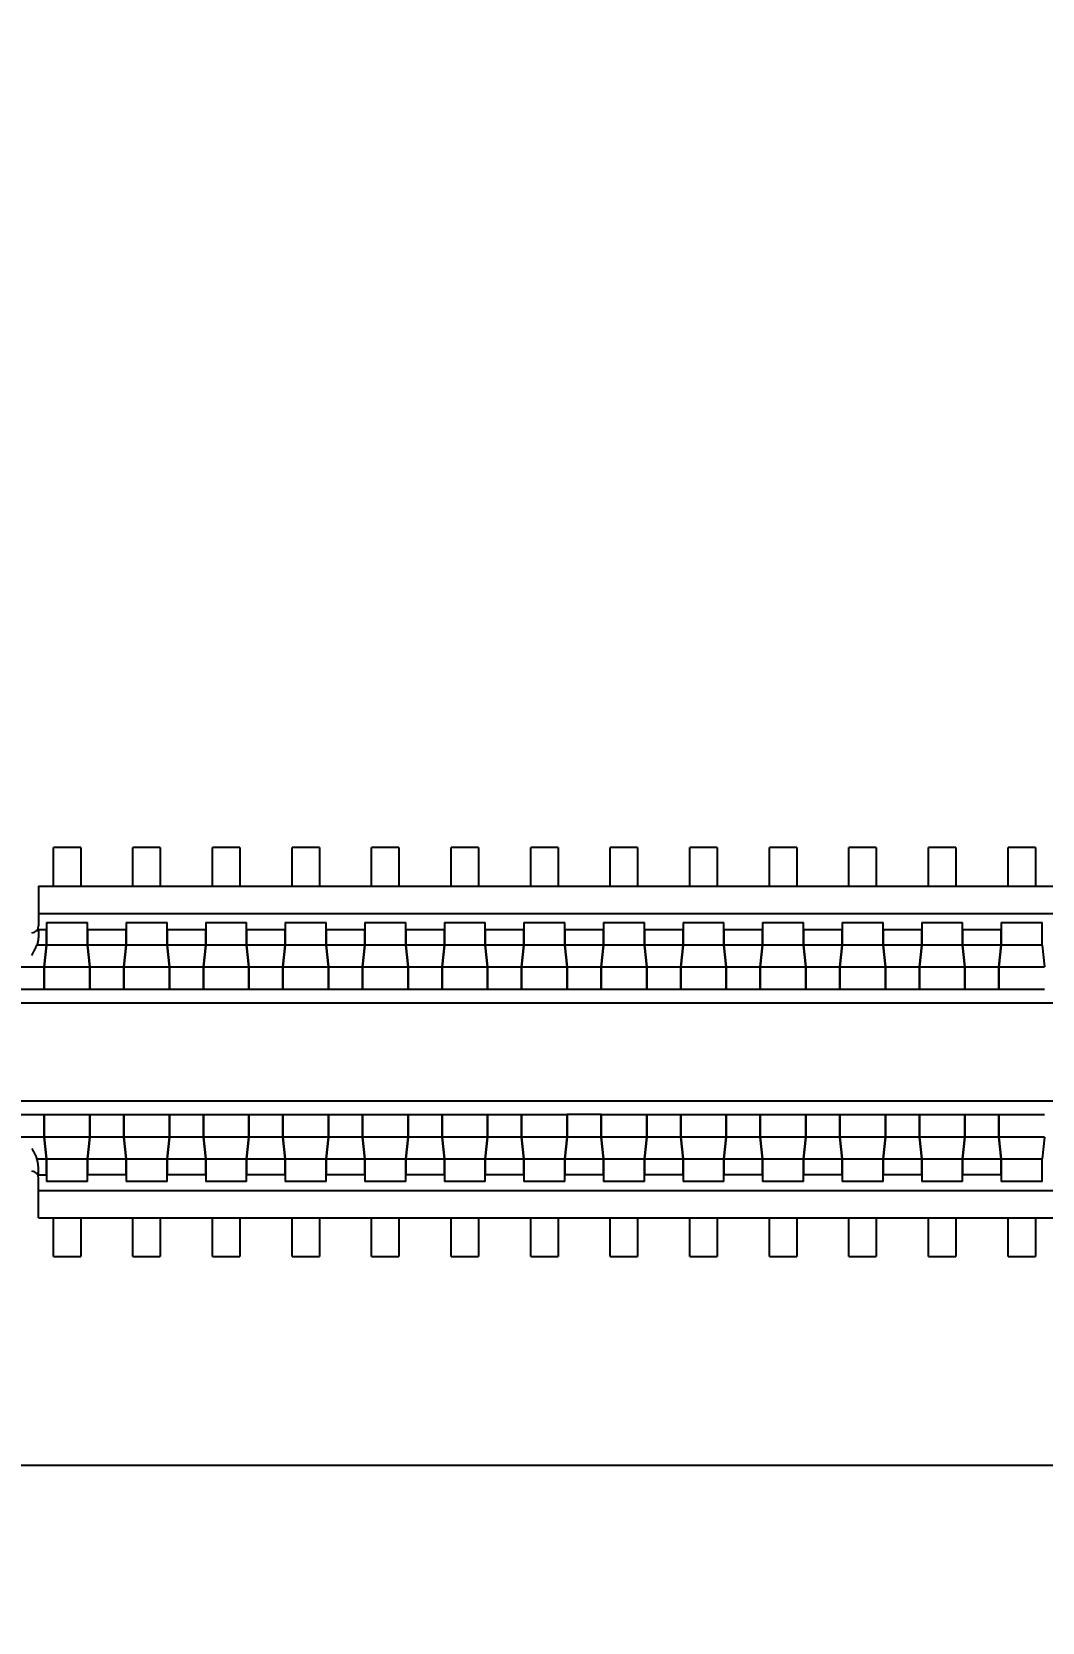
# Model space of a CAD drawing. Header units: millimetres. Extents: x 0 to 210, y 0 to 297.
# Drawn here: x 65.39 to 69.84, y 195.83 to 202.83 of the extents above; entities that cross this region are included whole.
import ezdxf

# ---------------------------------------------------------------- set-up
doc = ezdxf.new("R2010")
doc.units = ezdxf.units.MM
doc.header["$LTSCALE"] = 19.36
doc.layers.get('0').update_dxf_attribs({"linetype": 'CONTINUOUS'})
doc.layers.add('BLACK', color=7, linetype='CONTINUOUS')
doc.layers.add('INTFCLR_6624', color=7, linetype='CONTINUOUS')
doc.styles.get("Standard").update_dxf_attribs({"font": 'SIMPLEX.SHX', "width": 0.8})
doc.dimstyles.new('DIMSTYLE_1', dxfattribs={"dimtxt": 3, "dimasz": 3, "dimexe": 2, "dimexo": 0.35, "dimgap": 0.75, "dimtad": 1, "dimzin": 0, "dimdsep": 46, "dimtxsty": 'STANDARD', "dimblk": '_FILLED', "dimblk1": '_FILLED', "dimblk2": '_FILLED', "dimcen": 0.09, "dimazin": 0, "dimtp": 0.01, "dimtm": 0.01, "dimtfac": 1, "dimtofl": 0, "dimtmove": 0, "dimatfit": 3, "dimldrblk": '_FILLED', "dimfxl": 1, "dimtolj": 1, "dimtzin": 0, "dimarcsym": 0})

# ---------------------------------------------------------------- blocks, each defined once
blk = doc.blocks.new('_FILLED')
at = {"color": 0, "linetype": 'BYBLOCK'}
blk.add_solid([(0, 0), (-1, 0.1333), (-1, -0.1333)], dxfattribs=at)
blk = doc.blocks.new('*D2')
at = {"color": 2}
for p, q in [((60.9636, 215.3428), (60.9636, 186.6811)), ((73.9736, 196.671), (73.9736, 186.6811)), ((60.9636, 186.6811), (60.9636, 183.9311)), ((73.9736, 186.6811), (73.9736, 183.9311)), ((67.4686, 185.9311), (43.5554, 185.9311)), ((60.9636, 185.9311), (67.4686, 185.9311)), ((73.9736, 185.9311), (67.4686, 185.9311))]:
    blk.add_line(p, q, dxfattribs=at)
at = {"color": 2, "xscale": 3, "yscale": 3, "zscale": 3, "rotation": 180}
blk.add_blockref('_FILLED', (60.9636, 185.9311), dxfattribs=at)
at = {"color": 2, "xscale": 3, "yscale": 3, "zscale": 3}
blk.add_blockref('_FILLED', (73.9736, 185.9311), dxfattribs=at)
blk = doc.blocks.new('*D3')
at = {"color": 2}
for p, q in [((60.9636, 215.3428), (60.9636, 176.3777)), ((74.4686, 210.347), (74.4686, 176.3777)), ((60.9636, 176.3777), (60.9636, 173.6277)), ((74.4686, 176.3777), (74.4686, 173.6277)), ((60.9636, 175.6277), (43.6359, 175.6277)), ((43.6359, 175.6277), (67.7161, 175.6277)), ((79.4686, 175.6277), (67.7161, 175.6277)), ((74.4686, 175.6277), (79.4686, 175.6277))]:
    blk.add_line(p, q, dxfattribs=at)
at = {"color": 2, "xscale": 3, "yscale": 3, "zscale": 3}
blk.add_blockref('_FILLED', (60.9636, 175.6277), dxfattribs=at)
at = {"color": 2, "xscale": 3, "yscale": 3, "zscale": 3, "rotation": 180}
blk.add_blockref('_FILLED', (74.4686, 175.6277), dxfattribs=at)

msp = doc.modelspace()

# ---------------------------------------------------------------- linework, layer by layer
at = {"color": 7}
msp.add_line((73.4736, 196.521), (64.2736, 196.521), dxfattribs=at)
at = {"layer": 'BLACK', "color": 7}
for p, q in [((65.4236, 199.071), (65.4236, 198.896)), ((65.4236, 199.071), (72.3236, 199.071)), ((65.4236, 198.951), (72.3236, 198.951)), ((65.4196, 198.881), (65.4586, 198.881)), ((65.4586, 198.811), (65.4586, 198.881)), ((65.6386, 198.881), (65.6386, 198.811)), ((65.6386, 198.881), (65.8086, 198.881)), ((65.8086, 198.811), (65.8086, 198.881)), ((65.9886, 198.881), (65.9886, 198.811)), ((65.9886, 198.881), (66.1586, 198.881)), ((66.1586, 198.811), (66.1586, 198.881)), ((66.3386, 198.881), (66.3386, 198.811)), ((66.3386, 198.881), (66.5086, 198.881)), ((66.5086, 198.811), (66.5086, 198.881)), ((66.6886, 198.881), (66.6886, 198.811)), ((66.6886, 198.881), (66.8586, 198.881)), ((66.8586, 198.811), (66.8586, 198.881)), ((67.0386, 198.881), (67.0386, 198.811)), ((67.0386, 198.881), (67.2086, 198.881)), ((67.2086, 198.811), (67.2086, 198.881)), ((67.3886, 198.881), (67.3886, 198.811)), ((67.3886, 198.881), (67.5586, 198.881)), ((67.5586, 198.811), (67.5586, 198.881)), ((67.7386, 198.881), (67.7386, 198.811)), ((67.7386, 198.881), (67.9086, 198.881)), ((67.9086, 198.811), (67.9086, 198.881)), ((68.0886, 198.881), (68.0886, 198.811)), ((68.0886, 198.881), (68.2586, 198.881)), ((68.2586, 198.811), (68.2586, 198.881)), ((68.4386, 198.881), (68.4386, 198.811)), ((68.4386, 198.881), (68.6086, 198.881)), ((68.6086, 198.811), (68.6086, 198.881)), ((68.7886, 198.881), (68.7886, 198.811)), ((68.7886, 198.881), (68.9586, 198.881)), ((68.9586, 198.811), (68.9586, 198.881)), ((69.1386, 198.881), (69.1386, 198.811)), ((69.1386, 198.881), (69.3086, 198.881)), ((69.3086, 198.811), (69.3086, 198.881)), ((69.4886, 198.881), (69.4886, 198.811)), ((69.4886, 198.881), (69.6586, 198.881)), ((69.6586, 198.811), (69.6586, 198.881)), ((65.3936, 198.766), (65.3987, 198.7753)), ((65.3987, 198.7753), (65.4012, 198.78)), ((65.4586, 198.811), (65.4486, 198.716)), ((65.6486, 198.716), (65.6386, 198.811)), ((65.8086, 198.811), (65.7986, 198.716)), ((65.9986, 198.716), (65.9886, 198.811)), ((66.1586, 198.811), (66.1486, 198.716)), ((66.3486, 198.716), (66.3386, 198.811)), ((66.5086, 198.811), (66.4986, 198.716)), ((66.6986, 198.716), (66.6886, 198.811)), ((66.8586, 198.811), (66.8486, 198.716)), ((67.0486, 198.716), (67.0386, 198.811)), ((67.2086, 198.811), (67.1986, 198.716)), ((67.3986, 198.716), (67.3886, 198.811)), ((67.5586, 198.811), (67.5486, 198.716)), ((67.7486, 198.716), (67.7386, 198.811)), ((67.9086, 198.811), (67.8986, 198.716)), ((68.0986, 198.716), (68.0886, 198.811)), ((68.2586, 198.811), (68.2486, 198.716)), ((68.4486, 198.716), (68.4386, 198.811)), ((68.6086, 198.811), (68.5986, 198.716)), ((68.7986, 198.716), (68.7886, 198.811)), ((68.9586, 198.811), (68.9486, 198.716)), ((69.1486, 198.716), (69.1386, 198.811)), ((69.3086, 198.811), (69.2986, 198.716)), ((69.4986, 198.716), (69.4886, 198.811)), ((69.6586, 198.811), (69.6486, 198.716)), ((65.4486, 198.616), (65.4486, 198.716)), ((65.6486, 198.716), (65.6486, 198.616)), ((65.7986, 198.616), (65.7986, 198.716)), ((65.9986, 198.716), (65.9986, 198.616)), ((66.1486, 198.616), (66.1486, 198.716)), ((66.3486, 198.716), (66.3486, 198.616)), ((66.4986, 198.616), (66.4986, 198.716)), ((66.6986, 198.716), (66.6986, 198.616)), ((66.8486, 198.616), (66.8486, 198.716)), ((67.0486, 198.716), (67.0486, 198.616)), ((67.1986, 198.616), (67.1986, 198.716)), ((67.3986, 198.716), (67.3986, 198.616)), ((67.5486, 198.616), (67.5486, 198.716)), ((67.7486, 198.716), (67.7486, 198.616)), ((67.8986, 198.616), (67.8986, 198.716)), ((68.0986, 198.716), (68.0986, 198.616)), ((68.2486, 198.616), (68.2486, 198.716)), ((68.4486, 198.716), (68.4486, 198.616)), ((68.5986, 198.616), (68.5986, 198.716)), ((68.7986, 198.716), (68.7986, 198.616)), ((68.9486, 198.616), (68.9486, 198.716)), ((69.1486, 198.716), (69.1486, 198.616)), ((69.2986, 198.616), (69.2986, 198.716)), ((69.4986, 198.716), (69.4986, 198.616)), ((69.6486, 198.616), (69.6486, 198.716)), ((65.4486, 198.616), (65.2661, 198.616)), ((65.7986, 198.616), (65.6486, 198.616)), ((66.1486, 198.616), (65.9986, 198.616)), ((66.4986, 198.616), (66.3486, 198.616)), ((66.8486, 198.616), (66.6986, 198.616)), ((67.1986, 198.616), (67.0486, 198.616)), ((67.5486, 198.616), (67.3986, 198.616)), ((67.8986, 198.616), (67.7486, 198.616)), ((68.2486, 198.616), (68.0986, 198.616)), ((68.5986, 198.616), (68.4486, 198.616)), ((68.9486, 198.616), (68.7986, 198.616)), ((69.2986, 198.616), (69.1486, 198.616)), ((69.6486, 198.616), (69.4986, 198.616)), ((65.2661, 198.066), (65.4486, 198.066)), ((65.4486, 197.966), (65.4486, 198.066)), ((65.6486, 198.066), (65.6486, 197.966)), ((65.6486, 198.066), (65.7986, 198.066)), ((65.7986, 197.966), (65.7986, 198.066)), ((65.9986, 198.066), (65.9986, 197.966)), ((65.9986, 198.066), (66.1486, 198.066)), ((66.1486, 197.966), (66.1486, 198.066)), ((66.3486, 198.066), (66.3486, 197.966)), ((66.3486, 198.066), (66.4986, 198.066)), ((66.4986, 197.966), (66.4986, 198.066)), ((66.6986, 198.066), (66.6986, 197.966)), ((66.6986, 198.066), (66.8486, 198.066)), ((66.8486, 197.966), (66.8486, 198.066)), ((67.0486, 198.066), (67.0486, 197.966)), ((67.0486, 198.066), (67.1986, 198.066)), ((67.1986, 197.966), (67.1986, 198.066)), ((67.3986, 198.066), (67.3986, 197.966)), ((67.3986, 198.066), (67.5486, 198.066)), ((67.5486, 197.966), (67.5486, 198.066)), ((67.7486, 198.066), (67.7486, 197.966)), ((67.8986, 198.066), (67.7486, 198.066)), ((67.8986, 197.966), (67.8986, 198.066)), ((68.0986, 198.066), (68.0986, 197.966)), ((68.0986, 198.066), (68.2486, 198.066)), ((68.2486, 197.966), (68.2486, 198.066)), ((68.4486, 198.066), (68.4486, 197.966)), ((68.4486, 198.066), (68.5986, 198.066)), ((68.5986, 197.966), (68.5986, 198.066)), ((68.7986, 198.066), (68.7986, 197.966)), ((68.7986, 198.066), (68.9486, 198.066)), ((68.9486, 197.966), (68.9486, 198.066)), ((69.1486, 198.066), (69.1486, 197.966)), ((69.1486, 198.066), (69.2986, 198.066)), ((69.2986, 197.966), (69.2986, 198.066)), ((69.4986, 198.066), (69.4986, 197.966)), ((69.4986, 198.066), (69.6486, 198.066)), ((69.6486, 197.966), (69.6486, 198.066)), ((65.4486, 197.966), (65.4586, 197.871)), ((65.6386, 197.871), (65.6486, 197.966)), ((65.7986, 197.966), (65.8086, 197.871)), ((65.9886, 197.871), (65.9986, 197.966)), ((66.1486, 197.966), (66.1586, 197.871)), ((66.3386, 197.871), (66.3486, 197.966)), ((66.4986, 197.966), (66.5086, 197.871)), ((66.6886, 197.871), (66.6986, 197.966)), ((66.8486, 197.966), (66.8586, 197.871)), ((67.0386, 197.871), (67.0486, 197.966)), ((67.1986, 197.966), (67.2086, 197.871)), ((67.3886, 197.871), (67.3986, 197.966)), ((67.5486, 197.966), (67.5586, 197.871)), ((67.7386, 197.871), (67.7486, 197.966)), ((67.8986, 197.966), (67.9086, 197.871)), ((68.0886, 197.871), (68.0986, 197.966)), ((68.2486, 197.966), (68.2586, 197.871)), ((68.4386, 197.871), (68.4486, 197.966)), ((68.5986, 197.966), (68.6086, 197.871)), ((68.7886, 197.871), (68.7986, 197.966)), ((68.9486, 197.966), (68.9586, 197.871)), ((69.1386, 197.871), (69.1486, 197.966)), ((69.2986, 197.966), (69.3086, 197.871)), ((69.4886, 197.871), (69.4986, 197.966)), ((69.6486, 197.966), (69.6586, 197.871)), ((65.3936, 197.916), (65.3987, 197.9068)), ((65.4586, 197.801), (65.4586, 197.871)), ((65.6386, 197.871), (65.6386, 197.801)), ((65.8086, 197.801), (65.8086, 197.871)), ((65.9886, 197.871), (65.9886, 197.801)), ((66.1586, 197.801), (66.1586, 197.871)), ((66.3386, 197.871), (66.3386, 197.801)), ((66.5086, 197.801), (66.5086, 197.871)), ((66.6886, 197.871), (66.6886, 197.801)), ((66.8586, 197.801), (66.8586, 197.871)), ((67.0386, 197.871), (67.0386, 197.801)), ((67.2086, 197.801), (67.2086, 197.871)), ((67.3886, 197.871), (67.3886, 197.801)), ((67.5586, 197.801), (67.5586, 197.871)), ((67.7386, 197.871), (67.7386, 197.801)), ((67.9086, 197.801), (67.9086, 197.871)), ((68.0886, 197.871), (68.0886, 197.801)), ((68.2586, 197.801), (68.2586, 197.871)), ((68.4386, 197.871), (68.4386, 197.801)), ((68.6086, 197.801), (68.6086, 197.871)), ((68.7886, 197.871), (68.7886, 197.801)), ((68.9586, 197.801), (68.9586, 197.871)), ((69.1386, 197.871), (69.1386, 197.801)), ((69.3086, 197.801), (69.3086, 197.871)), ((69.4886, 197.871), (69.4886, 197.801)), ((69.6586, 197.801), (69.6586, 197.871)), ((65.4196, 197.801), (65.4586, 197.801)), ((65.4236, 197.801), (65.4235, 197.8085)), ((65.8086, 197.801), (65.6386, 197.801)), ((66.1586, 197.801), (65.9886, 197.801)), ((66.5086, 197.801), (66.3386, 197.801)), ((66.8586, 197.801), (66.6886, 197.801)), ((67.2086, 197.801), (67.0386, 197.801)), ((67.5586, 197.801), (67.3886, 197.801)), ((67.9086, 197.801), (67.7386, 197.801)), ((68.2586, 197.801), (68.0886, 197.801)), ((68.6086, 197.801), (68.4386, 197.801)), ((68.9586, 197.801), (68.7886, 197.801)), ((69.3086, 197.801), (69.1386, 197.801)), ((69.6586, 197.801), (69.4886, 197.801)), ((65.4236, 197.611), (65.4236, 197.786)), ((65.4236, 197.731), (72.3236, 197.731)), ((65.4236, 197.611), (72.3236, 197.611))]:
    msp.add_line(p, q, dxfattribs=at)
at = {"layer": 'BLACK', "color": 9}
for p, q in [((65.4586, 198.811), (65.4156, 198.811)), ((65.8086, 198.811), (65.6386, 198.811)), ((66.1586, 198.811), (65.9886, 198.811)), ((66.5086, 198.811), (66.3386, 198.811)), ((66.8586, 198.811), (66.6886, 198.811)), ((67.2086, 198.811), (67.0386, 198.811)), ((67.5586, 198.811), (67.3886, 198.811)), ((67.9086, 198.811), (67.7386, 198.811)), ((68.2586, 198.811), (68.0886, 198.811)), ((68.6086, 198.811), (68.4386, 198.811)), ((68.9586, 198.811), (68.7886, 198.811)), ((69.3086, 198.811), (69.1386, 198.811)), ((69.6586, 198.811), (69.4886, 198.811)), ((65.2661, 198.716), (65.4486, 198.716)), ((65.6486, 198.716), (65.7986, 198.716)), ((65.9986, 198.716), (66.1486, 198.716)), ((66.3486, 198.716), (66.4986, 198.716)), ((66.6986, 198.716), (66.8486, 198.716)), ((67.0486, 198.716), (67.1986, 198.716)), ((67.3986, 198.716), (67.5486, 198.716)), ((67.7486, 198.716), (67.8986, 198.716)), ((68.0986, 198.716), (68.2486, 198.716)), ((68.4486, 198.716), (68.5986, 198.716)), ((68.7986, 198.716), (68.9486, 198.716)), ((69.1486, 198.716), (69.2986, 198.716)), ((69.4986, 198.716), (69.6486, 198.716)), ((72.6236, 198.556), (65.1236, 198.556)), ((65.1236, 198.126), (72.6236, 198.126)), ((65.4486, 197.966), (65.2661, 197.966)), ((65.7986, 197.966), (65.6486, 197.966)), ((66.1486, 197.966), (65.9986, 197.966)), ((66.4986, 197.966), (66.3486, 197.966)), ((66.8486, 197.966), (66.6986, 197.966)), ((67.1986, 197.966), (67.0486, 197.966)), ((67.5486, 197.966), (67.3986, 197.966)), ((67.8986, 197.966), (67.7486, 197.966)), ((68.2486, 197.966), (68.0986, 197.966)), ((68.5986, 197.966), (68.4486, 197.966)), ((68.9486, 197.966), (68.7986, 197.966)), ((69.2986, 197.966), (69.1486, 197.966)), ((69.6486, 197.966), (69.4986, 197.966)), ((65.4156, 197.871), (65.4586, 197.871)), ((65.6386, 197.871), (65.8086, 197.871)), ((65.9886, 197.871), (66.1586, 197.871)), ((66.3386, 197.871), (66.5086, 197.871)), ((66.6886, 197.871), (66.8586, 197.871)), ((67.0386, 197.871), (67.2086, 197.871)), ((67.3886, 197.871), (67.5586, 197.871)), ((67.7386, 197.871), (67.9086, 197.871)), ((68.0886, 197.871), (68.2586, 197.871)), ((68.4386, 197.871), (68.6086, 197.871)), ((68.7886, 197.871), (68.9586, 197.871)), ((69.1386, 197.871), (69.3086, 197.871)), ((69.4886, 197.871), (69.6586, 197.871))]:
    msp.add_line(p, q, dxfattribs=at)
at = {"layer": 'BLACK', "color": 7}
for points in [[(65.4236, 198.881), (65.4235, 198.8736), (65.4235, 198.8699), (65.4234, 198.8662), (65.4233, 198.8625), (65.4232, 198.8587), (65.4231, 198.855), (65.4229, 198.8513), (65.4227, 198.8485), (65.4224, 198.8457), (65.4222, 198.8429), (65.4219, 198.8401), (65.4216, 198.8372), (65.4212, 198.8344), (65.4208, 198.8316), (65.4205, 198.8297), (65.4202, 198.8278), (65.4198, 198.8259), (65.4194, 198.824), (65.419, 198.8221), (65.4185, 198.8202), (65.418, 198.8184), (65.4175, 198.8165), (65.4169, 198.8147), (65.4163, 198.8128), (65.4156, 198.811)], [(65.4012, 198.78), (65.4024, 198.7823), (65.4036, 198.7846), (65.4048, 198.787), (65.406, 198.7893), (65.4072, 198.7917), (65.4083, 198.7941), (65.4095, 198.7965), (65.4106, 198.7989), (65.4116, 198.8013), (65.4127, 198.8037), (65.4137, 198.8061), (65.4147, 198.8086), (65.4156, 198.811)], [(65.3987, 197.9068), (65.4012, 197.9021), (65.4024, 197.8998), (65.4036, 197.8974), (65.4048, 197.8951), (65.406, 197.8927), (65.4072, 197.8903), (65.4083, 197.888), (65.4095, 197.8856), (65.4106, 197.8832), (65.4116, 197.8808), (65.4127, 197.8784), (65.4137, 197.8759), (65.4147, 197.8735), (65.4156, 197.871)], [(65.4235, 197.8085), (65.4235, 197.8122), (65.4234, 197.8159), (65.4233, 197.8196), (65.4232, 197.8233), (65.4231, 197.827), (65.4229, 197.8307), (65.4227, 197.8335), (65.4224, 197.8364), (65.4222, 197.8392), (65.4219, 197.842), (65.4216, 197.8448), (65.4212, 197.8476), (65.4208, 197.8504), (65.4205, 197.8523), (65.4202, 197.8542), (65.4198, 197.8561), (65.4194, 197.858), (65.419, 197.8599), (65.4185, 197.8618), (65.418, 197.8637), (65.4175, 197.8655), (65.4169, 197.8674), (65.4163, 197.8692), (65.4156, 197.871)]]:
    msp.add_lwpolyline(points, dxfattribs=at)
for centre, start, end in [((65.3936, 198.896), 270, 359.99996), ((65.3936, 197.786), 0.00006, 90)]:
    msp.add_arc(centre, 0.03, start, end, dxfattribs=at)
at = {"layer": 'INTFCLR_6624', "color": 7}
for p, q in [((65.4886, 199.071), (65.4886, 199.241)), ((65.6086, 199.241), (65.4886, 199.241)), ((65.6086, 199.241), (65.6086, 199.071)), ((65.8386, 199.071), (65.8386, 199.241)), ((65.9586, 199.241), (65.8386, 199.241)), ((65.9586, 199.241), (65.9586, 199.071)), ((66.1886, 199.071), (66.1886, 199.241)), ((66.3086, 199.241), (66.1886, 199.241)), ((66.3086, 199.241), (66.3086, 199.071)), ((66.5386, 199.071), (66.5386, 199.241)), ((66.6586, 199.241), (66.5386, 199.241)), ((66.6586, 199.241), (66.6586, 199.071)), ((66.8886, 199.071), (66.8886, 199.241)), ((67.0086, 199.241), (66.8886, 199.241)), ((67.0086, 199.241), (67.0086, 199.071)), ((67.2386, 199.071), (67.2386, 199.241)), ((67.3586, 199.241), (67.2386, 199.241)), ((67.3586, 199.241), (67.3586, 199.071)), ((67.5886, 199.071), (67.5886, 199.241)), ((67.7086, 199.241), (67.5886, 199.241)), ((67.7086, 199.241), (67.7086, 199.071)), ((67.9386, 199.071), (67.9386, 199.241)), ((68.0586, 199.241), (67.9386, 199.241)), ((68.0586, 199.241), (68.0586, 199.071)), ((68.2886, 199.071), (68.2886, 199.241)), ((68.4086, 199.241), (68.2886, 199.241)), ((68.4086, 199.241), (68.4086, 199.071)), ((68.6386, 199.071), (68.6386, 199.241)), ((68.7586, 199.241), (68.6386, 199.241)), ((68.7586, 199.241), (68.7586, 199.071)), ((68.9886, 199.071), (68.9886, 199.241)), ((69.1086, 199.241), (68.9886, 199.241)), ((69.1086, 199.241), (69.1086, 199.071)), ((69.3386, 199.071), (69.3386, 199.241)), ((69.4586, 199.241), (69.3386, 199.241)), ((69.4586, 199.241), (69.4586, 199.071)), ((69.6886, 199.071), (69.6886, 199.241)), ((69.8086, 199.241), (69.6886, 199.241)), ((69.8086, 199.241), (69.8086, 199.071)), ((65.4586, 198.911), (65.4586, 198.811)), ((65.4586, 198.911), (65.6386, 198.911)), ((65.6386, 198.811), (65.6386, 198.911)), ((65.8086, 198.911), (65.8086, 198.811)), ((65.8086, 198.911), (65.9886, 198.911)), ((65.9886, 198.811), (65.9886, 198.911)), ((66.1586, 198.911), (66.1586, 198.811)), ((66.1586, 198.911), (66.3386, 198.911)), ((66.3386, 198.811), (66.3386, 198.911)), ((66.5086, 198.911), (66.5086, 198.811)), ((66.5086, 198.911), (66.6886, 198.911)), ((66.6886, 198.811), (66.6886, 198.911)), ((66.8586, 198.911), (66.8586, 198.811)), ((66.8586, 198.911), (67.0386, 198.911)), ((67.0386, 198.811), (67.0386, 198.911)), ((67.2086, 198.911), (67.2086, 198.811)), ((67.2086, 198.911), (67.3886, 198.911)), ((67.3886, 198.811), (67.3886, 198.911)), ((67.5586, 198.911), (67.5586, 198.811)), ((67.5586, 198.911), (67.7386, 198.911)), ((67.7386, 198.811), (67.7386, 198.911)), ((67.9086, 198.911), (67.9086, 198.811)), ((67.9086, 198.911), (68.0886, 198.911)), ((68.0886, 198.811), (68.0886, 198.911)), ((68.2586, 198.911), (68.2586, 198.811)), ((68.2586, 198.911), (68.4386, 198.911)), ((68.4386, 198.811), (68.4386, 198.911)), ((68.6086, 198.911), (68.6086, 198.811)), ((68.6086, 198.911), (68.7886, 198.911)), ((68.7886, 198.811), (68.7886, 198.911)), ((68.9586, 198.911), (68.9586, 198.811)), ((68.9586, 198.911), (69.1386, 198.911)), ((69.1386, 198.811), (69.1386, 198.911)), ((69.3086, 198.911), (69.3086, 198.811)), ((69.3086, 198.911), (69.4886, 198.911)), ((69.4886, 198.811), (69.4886, 198.911)), ((69.6586, 198.911), (69.6586, 198.811)), ((69.6586, 198.911), (69.8386, 198.911)), ((69.8386, 198.811), (69.8386, 198.911)), ((65.4486, 198.716), (65.4586, 198.811)), ((65.6386, 198.811), (65.6486, 198.716)), ((65.7986, 198.716), (65.8086, 198.811)), ((65.9886, 198.811), (65.9986, 198.716)), ((66.1486, 198.716), (66.1586, 198.811)), ((66.3386, 198.811), (66.3486, 198.716)), ((66.4986, 198.716), (66.5086, 198.811)), ((66.6886, 198.811), (66.6986, 198.716)), ((66.8486, 198.716), (66.8586, 198.811)), ((67.0386, 198.811), (67.0486, 198.716)), ((67.1986, 198.716), (67.2086, 198.811)), ((67.3886, 198.811), (67.3986, 198.716)), ((67.5486, 198.716), (67.5586, 198.811)), ((67.7386, 198.811), (67.7486, 198.716)), ((67.8986, 198.716), (67.9086, 198.811)), ((68.0886, 198.811), (68.0986, 198.716)), ((68.2486, 198.716), (68.2586, 198.811)), ((68.4386, 198.811), (68.4486, 198.716)), ((68.5986, 198.716), (68.6086, 198.811)), ((68.7886, 198.811), (68.7986, 198.716)), ((68.9486, 198.716), (68.9586, 198.811)), ((69.1386, 198.811), (69.1486, 198.716)), ((69.2986, 198.716), (69.3086, 198.811)), ((69.4886, 198.811), (69.4986, 198.716)), ((69.6486, 198.716), (69.6586, 198.811)), ((69.8386, 198.811), (69.8486, 198.716)), ((65.4486, 198.716), (65.4486, 198.616)), ((65.6486, 198.616), (65.6486, 198.716)), ((65.7986, 198.716), (65.7986, 198.616)), ((65.9986, 198.616), (65.9986, 198.716)), ((66.1486, 198.716), (66.1486, 198.616)), ((66.3486, 198.616), (66.3486, 198.716)), ((66.4986, 198.716), (66.4986, 198.616)), ((66.6986, 198.616), (66.6986, 198.716)), ((66.8486, 198.716), (66.8486, 198.616)), ((67.0486, 198.616), (67.0486, 198.716)), ((67.1986, 198.716), (67.1986, 198.616)), ((67.3986, 198.616), (67.3986, 198.716)), ((67.5486, 198.716), (67.5486, 198.616)), ((67.7486, 198.616), (67.7486, 198.716)), ((67.8986, 198.716), (67.8986, 198.616)), ((68.0986, 198.616), (68.0986, 198.716)), ((68.2486, 198.716), (68.2486, 198.616)), ((68.4486, 198.616), (68.4486, 198.716)), ((68.5986, 198.716), (68.5986, 198.616)), ((68.7986, 198.616), (68.7986, 198.716)), ((68.9486, 198.716), (68.9486, 198.616)), ((69.1486, 198.616), (69.1486, 198.716)), ((69.2986, 198.716), (69.2986, 198.616)), ((69.4986, 198.616), (69.4986, 198.716)), ((69.6486, 198.716), (69.6486, 198.616)), ((65.6486, 198.616), (65.4486, 198.616)), ((65.9986, 198.616), (65.7986, 198.616)), ((66.3486, 198.616), (66.1486, 198.616)), ((66.6986, 198.616), (66.4986, 198.616)), ((67.0486, 198.616), (66.8486, 198.616)), ((67.3986, 198.616), (67.1986, 198.616)), ((67.7486, 198.616), (67.5486, 198.616)), ((68.0986, 198.616), (67.8986, 198.616)), ((68.4486, 198.616), (68.2486, 198.616)), ((68.7986, 198.616), (68.5986, 198.616)), ((69.1486, 198.616), (68.9486, 198.616)), ((69.4986, 198.616), (69.2986, 198.616)), ((69.8486, 198.616), (69.6486, 198.616)), ((65.4486, 198.066), (65.4486, 197.966)), ((65.4486, 198.066), (65.6486, 198.066)), ((65.6486, 197.966), (65.6486, 198.066)), ((65.7986, 198.066), (65.7986, 197.966)), ((65.7986, 198.066), (65.9986, 198.066)), ((65.9986, 197.966), (65.9986, 198.066)), ((66.1486, 198.066), (66.1486, 197.966)), ((66.1486, 198.066), (66.3486, 198.066)), ((66.3486, 197.966), (66.3486, 198.066)), ((66.4986, 198.066), (66.4986, 197.966)), ((66.4986, 198.066), (66.6986, 198.066)), ((66.6986, 197.966), (66.6986, 198.066)), ((66.8486, 198.066), (66.8486, 197.966)), ((66.8486, 198.066), (67.0486, 198.066)), ((67.0486, 197.966), (67.0486, 198.066)), ((67.1986, 198.066), (67.1986, 197.966)), ((67.1986, 198.066), (67.3986, 198.066)), ((67.3986, 197.966), (67.3986, 198.066)), ((67.5486, 198.066), (67.5486, 197.966)), ((67.5486, 198.066), (67.7486, 198.066)), ((67.7486, 197.966), (67.7486, 198.066)), ((67.8986, 198.066), (67.8986, 197.966)), ((67.8986, 198.066), (68.0986, 198.066)), ((68.0986, 197.966), (68.0986, 198.066)), ((68.2486, 198.066), (68.2486, 197.966)), ((68.2486, 198.066), (68.4486, 198.066)), ((68.4486, 197.966), (68.4486, 198.066)), ((68.5986, 198.066), (68.5986, 197.966)), ((68.5986, 198.066), (68.7986, 198.066)), ((68.7986, 197.966), (68.7986, 198.066)), ((68.9486, 198.066), (68.9486, 197.966)), ((68.9486, 198.066), (69.1486, 198.066)), ((69.1486, 197.966), (69.1486, 198.066)), ((69.2986, 198.066), (69.2986, 197.966)), ((69.2986, 198.066), (69.4986, 198.066)), ((69.4986, 197.966), (69.4986, 198.066)), ((69.6486, 198.066), (69.6486, 197.966)), ((69.6486, 198.066), (69.8486, 198.066)), ((65.4586, 197.871), (65.4486, 197.966)), ((65.6486, 197.966), (65.6386, 197.871)), ((65.8086, 197.871), (65.7986, 197.966)), ((65.9986, 197.966), (65.9886, 197.871)), ((66.1586, 197.871), (66.1486, 197.966)), ((66.3486, 197.966), (66.3386, 197.871)), ((66.5086, 197.871), (66.4986, 197.966)), ((66.6986, 197.966), (66.6886, 197.871)), ((66.8586, 197.871), (66.8486, 197.966)), ((67.0486, 197.966), (67.0386, 197.871)), ((67.2086, 197.871), (67.1986, 197.966)), ((67.3986, 197.966), (67.3886, 197.871)), ((67.5586, 197.871), (67.5486, 197.966)), ((67.7486, 197.966), (67.7386, 197.871)), ((67.9086, 197.871), (67.8986, 197.966)), ((68.0986, 197.966), (68.0886, 197.871)), ((68.2586, 197.871), (68.2486, 197.966)), ((68.4486, 197.966), (68.4386, 197.871)), ((68.6086, 197.871), (68.5986, 197.966)), ((68.7986, 197.966), (68.7886, 197.871)), ((68.9586, 197.871), (68.9486, 197.966)), ((69.1486, 197.966), (69.1386, 197.871)), ((69.3086, 197.871), (69.2986, 197.966)), ((69.4986, 197.966), (69.4886, 197.871)), ((69.6586, 197.871), (69.6486, 197.966)), ((69.8486, 197.966), (69.8386, 197.871)), ((65.4586, 197.871), (65.4586, 197.771)), ((65.6386, 197.771), (65.6386, 197.871)), ((65.8086, 197.871), (65.8086, 197.771)), ((65.9886, 197.771), (65.9886, 197.871)), ((66.1586, 197.871), (66.1586, 197.771)), ((66.3386, 197.771), (66.3386, 197.871)), ((66.5086, 197.871), (66.5086, 197.771)), ((66.6886, 197.771), (66.6886, 197.871)), ((66.8586, 197.871), (66.8586, 197.771)), ((67.0386, 197.771), (67.0386, 197.871)), ((67.2086, 197.871), (67.2086, 197.771)), ((67.3886, 197.771), (67.3886, 197.871)), ((67.5586, 197.871), (67.5586, 197.771)), ((67.7386, 197.771), (67.7386, 197.871)), ((67.9086, 197.871), (67.9086, 197.771)), ((68.0886, 197.771), (68.0886, 197.871)), ((68.2586, 197.871), (68.2586, 197.771)), ((68.4386, 197.771), (68.4386, 197.871)), ((68.6086, 197.871), (68.6086, 197.771)), ((68.7886, 197.771), (68.7886, 197.871)), ((68.9586, 197.871), (68.9586, 197.771)), ((69.1386, 197.771), (69.1386, 197.871)), ((69.3086, 197.871), (69.3086, 197.771)), ((69.4886, 197.771), (69.4886, 197.871)), ((69.6586, 197.871), (69.6586, 197.771)), ((69.8386, 197.771), (69.8386, 197.871)), ((65.6386, 197.771), (65.4586, 197.771)), ((65.9886, 197.771), (65.8086, 197.771)), ((66.3386, 197.771), (66.1586, 197.771)), ((66.6886, 197.771), (66.5086, 197.771)), ((67.0386, 197.771), (66.8586, 197.771)), ((67.3886, 197.771), (67.2086, 197.771)), ((67.7386, 197.771), (67.5586, 197.771)), ((68.0886, 197.771), (67.9086, 197.771)), ((68.4386, 197.771), (68.2586, 197.771)), ((68.7886, 197.771), (68.6086, 197.771)), ((69.1386, 197.771), (68.9586, 197.771)), ((69.4886, 197.771), (69.3086, 197.771)), ((69.8386, 197.771), (69.6586, 197.771)), ((65.4886, 197.441), (65.4886, 197.611)), ((65.6086, 197.611), (65.6086, 197.441)), ((65.8386, 197.441), (65.8386, 197.611)), ((65.9586, 197.611), (65.9586, 197.441)), ((66.1886, 197.441), (66.1886, 197.611)), ((66.3086, 197.611), (66.3086, 197.441)), ((66.5386, 197.441), (66.5386, 197.611)), ((66.6586, 197.611), (66.6586, 197.441)), ((66.8886, 197.441), (66.8886, 197.611)), ((67.0086, 197.611), (67.0086, 197.441)), ((67.2386, 197.441), (67.2386, 197.611)), ((67.3586, 197.611), (67.3586, 197.441)), ((67.5886, 197.441), (67.5886, 197.611)), ((67.7086, 197.611), (67.7086, 197.441)), ((67.9386, 197.441), (67.9386, 197.611)), ((68.0586, 197.611), (68.0586, 197.441)), ((68.2886, 197.441), (68.2886, 197.611)), ((68.4086, 197.611), (68.4086, 197.441)), ((68.6386, 197.441), (68.6386, 197.611)), ((68.7586, 197.611), (68.7586, 197.441)), ((68.9886, 197.441), (68.9886, 197.611)), ((69.1086, 197.611), (69.1086, 197.441)), ((69.3386, 197.441), (69.3386, 197.611)), ((69.4586, 197.611), (69.4586, 197.441)), ((69.6886, 197.441), (69.6886, 197.611)), ((69.8086, 197.611), (69.8086, 197.441)), ((65.4886, 197.441), (65.6086, 197.441)), ((65.8386, 197.441), (65.9586, 197.441)), ((66.1886, 197.441), (66.3086, 197.441)), ((66.5386, 197.441), (66.6586, 197.441)), ((66.8886, 197.441), (67.0086, 197.441)), ((67.2386, 197.441), (67.3586, 197.441)), ((67.5886, 197.441), (67.7086, 197.441)), ((67.9386, 197.441), (68.0586, 197.441)), ((68.2886, 197.441), (68.4086, 197.441)), ((68.6386, 197.441), (68.7586, 197.441)), ((68.9886, 197.441), (69.1086, 197.441)), ((69.3386, 197.441), (69.4586, 197.441)), ((69.6886, 197.441), (69.8086, 197.441))]:
    msp.add_line(p, q, dxfattribs=at)
at = {"layer": 'INTFCLR_6624', "color": 9}
for p, q in [((65.6386, 198.811), (65.4586, 198.811)), ((65.9886, 198.811), (65.8086, 198.811)), ((66.3386, 198.811), (66.1586, 198.811)), ((66.6886, 198.811), (66.5086, 198.811)), ((67.0386, 198.811), (66.8586, 198.811)), ((67.3886, 198.811), (67.2086, 198.811)), ((67.7386, 198.811), (67.5586, 198.811)), ((68.0886, 198.811), (67.9086, 198.811)), ((68.4386, 198.811), (68.2586, 198.811)), ((68.7886, 198.811), (68.6086, 198.811)), ((69.1386, 198.811), (68.9586, 198.811)), ((69.4886, 198.811), (69.3086, 198.811)), ((69.8386, 198.811), (69.6586, 198.811)), ((65.4486, 198.716), (65.6486, 198.716)), ((65.7986, 198.716), (65.9986, 198.716)), ((66.1486, 198.716), (66.3486, 198.716)), ((66.4986, 198.716), (66.6986, 198.716)), ((66.8486, 198.716), (67.0486, 198.716)), ((67.1986, 198.716), (67.3986, 198.716)), ((67.5486, 198.716), (67.7486, 198.716)), ((67.8986, 198.716), (68.0986, 198.716)), ((68.2486, 198.716), (68.4486, 198.716)), ((68.5986, 198.716), (68.7986, 198.716)), ((68.9486, 198.716), (69.1486, 198.716)), ((69.2986, 198.716), (69.4986, 198.716)), ((69.6486, 198.716), (69.8486, 198.716)), ((65.6486, 197.966), (65.4486, 197.966)), ((65.9986, 197.966), (65.7986, 197.966)), ((66.3486, 197.966), (66.1486, 197.966)), ((66.6986, 197.966), (66.4986, 197.966)), ((67.0486, 197.966), (66.8486, 197.966)), ((67.3986, 197.966), (67.1986, 197.966)), ((67.7486, 197.966), (67.5486, 197.966)), ((68.0986, 197.966), (67.8986, 197.966)), ((68.4486, 197.966), (68.2486, 197.966)), ((68.7986, 197.966), (68.5986, 197.966)), ((69.1486, 197.966), (68.9486, 197.966)), ((69.4986, 197.966), (69.2986, 197.966)), ((69.8486, 197.966), (69.6486, 197.966)), ((65.4586, 197.871), (65.6386, 197.871)), ((65.8086, 197.871), (65.9886, 197.871)), ((66.1586, 197.871), (66.3386, 197.871)), ((66.5086, 197.871), (66.6886, 197.871)), ((66.8586, 197.871), (67.0386, 197.871)), ((67.2086, 197.871), (67.3886, 197.871)), ((67.5586, 197.871), (67.7386, 197.871)), ((67.9086, 197.871), (68.0886, 197.871)), ((68.2586, 197.871), (68.4386, 197.871)), ((68.6086, 197.871), (68.7886, 197.871)), ((68.9586, 197.871), (69.1386, 197.871)), ((69.3086, 197.871), (69.4886, 197.871)), ((69.6586, 197.871), (69.8386, 197.871))]:
    msp.add_line(p, q, dxfattribs=at)

# ---------------------------------------------------------------- dimensions: what is measured, and where the dimension line sits
at = {"color": 2}
for base, p2, text, picture, middle in [((73.9736, 185.9311), (73.9736, 197.021), '13.01', '*D2', (43.5554, 185.9311)), ((74.4686, 175.6277), (74.4686, 210.697), '13.51', '*D3', (43.6359, 175.6277))]:
    dim = msp.add_linear_dim(base=base, p1=(60.9636, 215.6928), p2=p2, text=text, dimstyle='DIMSTYLE_1', dxfattribs=at)
    dim.commit()
    dim.dimension.update_dxf_attribs({"geometry": picture, "text_midpoint": middle, "dimtype": 160})

doc.saveas('drawing.dxf')
